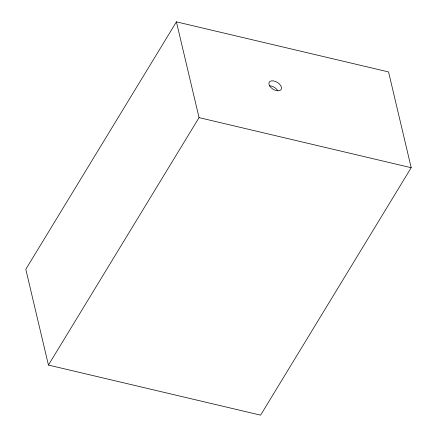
<?xml version="1.0" encoding="UTF-8"?>
<svg xmlns="http://www.w3.org/2000/svg" width="437" height="437" viewBox="0 0 437 437"><rect width="100%" height="100%" fill="white"/><g stroke="black" fill="none" stroke-linecap="round" stroke-linejoin="round"><path stroke-width="0.66" d="M176.411 21.85L25.805 269.29L48.441 365.064L260.589 415.15L411.195 167.71L388.559 71.936L176.411 21.85L199.048 117.619L48.441 365.064M199.048 117.619L411.195 167.71M269.613 85.761A7.008 4.026 31.3 0 1 277.746 90.606M269.689 85.969A7.008 4.026 31.3 0 0 280.674 90.066A7.008 4.026 31.3 0 0 275.315 81.397A7.008 4.026 31.3 0 0 269.689 85.969"/></g></svg>
